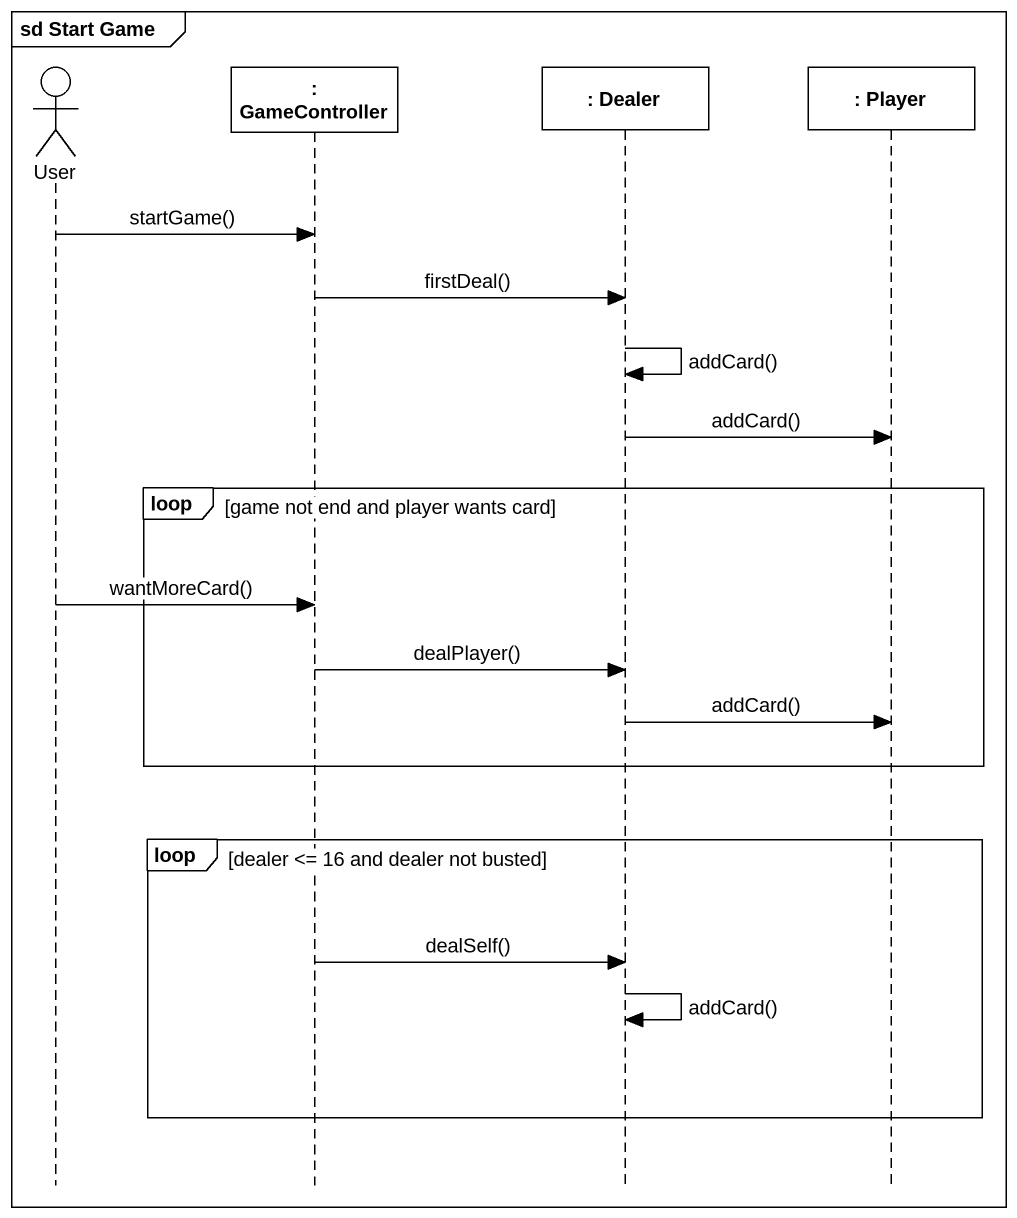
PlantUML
@startuml
mainframe sd Start Game
hide footbox
actor User
participant ": GameController" as GameController
participant ": Dealer" as Dealer
participant ": Player" as Player

User -> GameController : startGame()
GameController -> Dealer : firstDeal()
Dealer -> Dealer : addCard()
Dealer -> Player : addCard()
loop game not end and player wants card
  User -> GameController : wantMoreCard()
  GameController -> Dealer : dealPlayer()
  Dealer -> Player : addCard()
end
loop dealer <= 16 and dealer not busted
  GameController -> Dealer : dealSelf()
  Dealer -> Dealer : addCard()
end
@enduml
